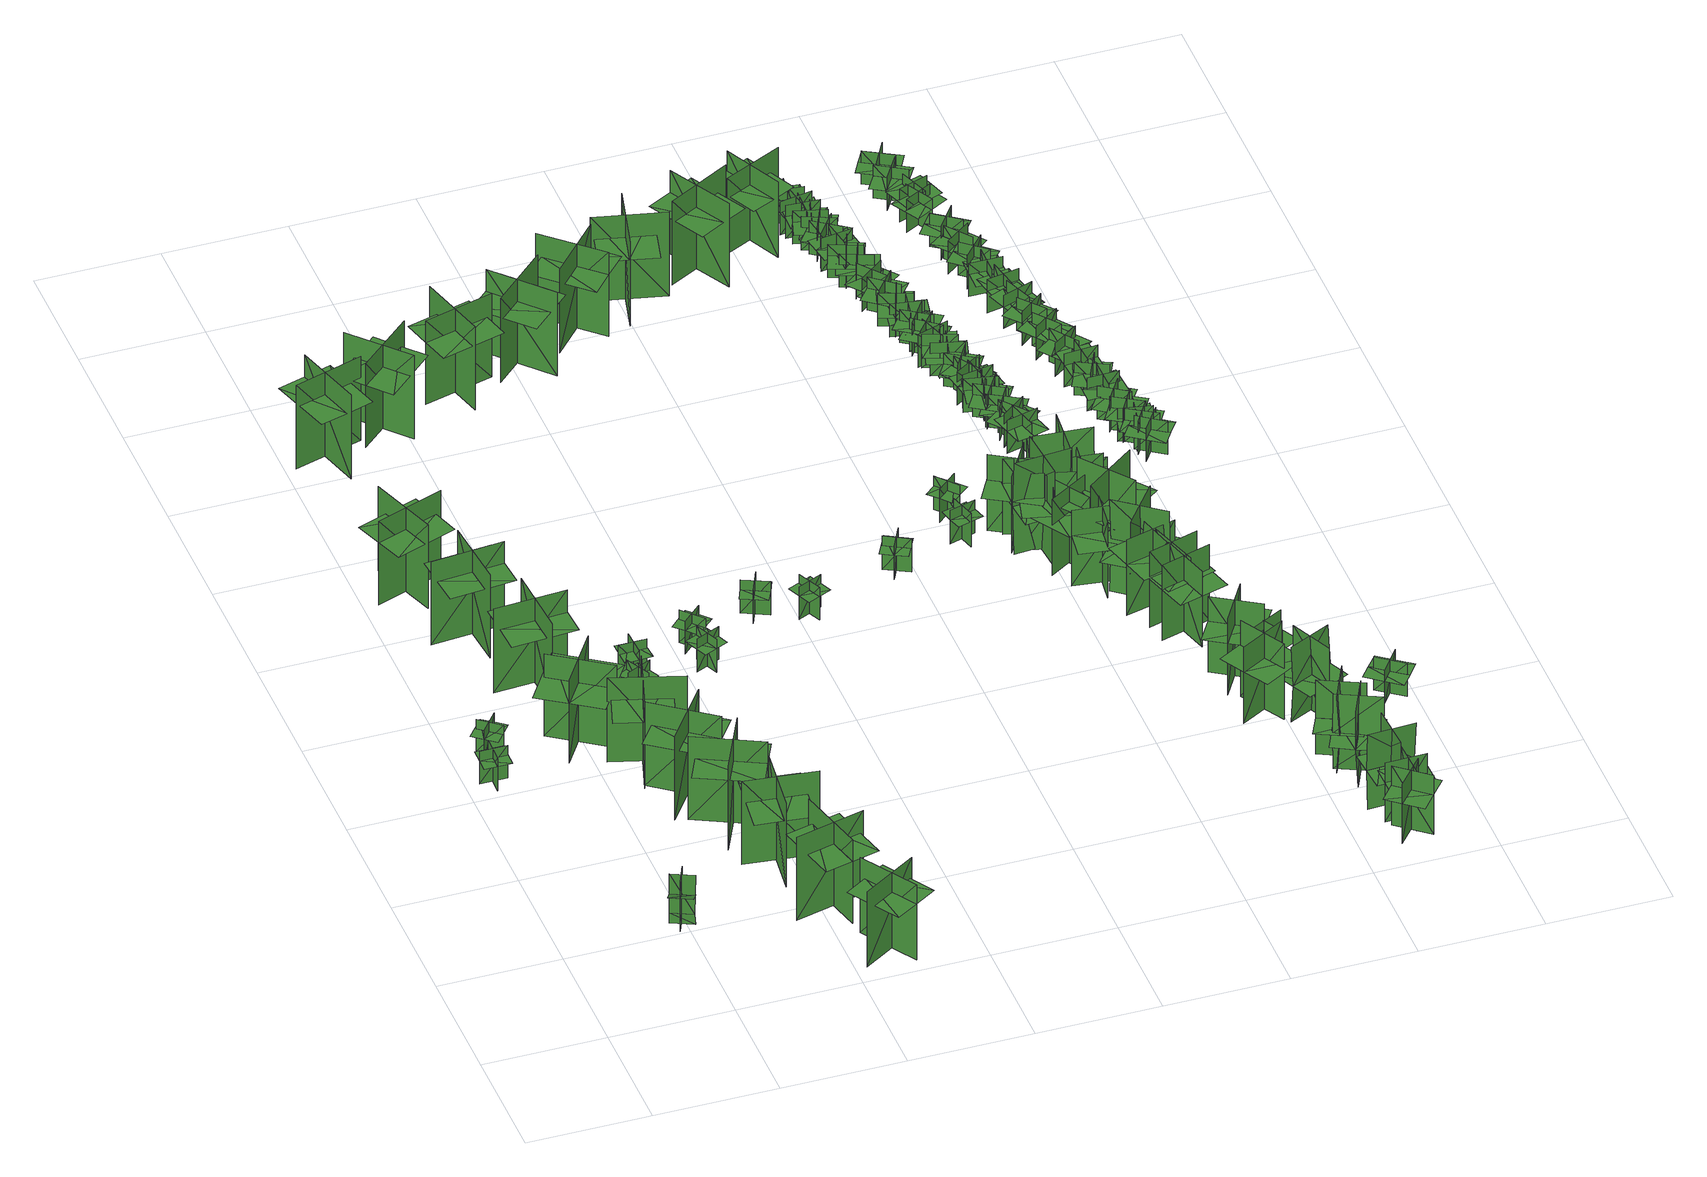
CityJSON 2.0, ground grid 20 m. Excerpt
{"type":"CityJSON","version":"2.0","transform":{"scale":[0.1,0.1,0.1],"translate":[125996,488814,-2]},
"CityObjects":{
"tree1":{"type":"SolitaryVegetationObject","geometry":[{"type":"MultiSurface","lod":"1","boundaries":[[[0,1,2]],[[0,2,3]],[[4,5,6]],[[4,6,7]],[[8,9,10]],[[8,10,11]],[[8,11,12]],[[8,12,13]]]}]},
"tree2":{"type":"SolitaryVegetationObject","geometry":[{"type":"MultiSurface","lod":"1","boundaries":[[[14,15,16]],[[14,16,17]],[[18,19,20]],[[18,20,21]],[[22,23,19]],[[22,19,18]],[[24,25,15]],[[24,15,14]],[[26,27,28]],[[26,28,29]],[[30,31,32]],[[30,32,33]]]}]},
"tree3":{"type":"SolitaryVegetationObject","geometry":[{"type":"MultiSurface","lod":"1","boundaries":[[[34,35,36]],[[34,36,37]],[[38,39,40]],[[38,40,41]],[[42,43,44]],[[42,44,45]],[[42,45,46]],[[42,46,47]]]}]},
"tree4":{"type":"SolitaryVegetationObject","geometry":[{"type":"MultiSurface","lod":"1","boundaries":[[[48,49,50]],[[48,50,51]],[[52,53,54]],[[52,54,55]],[[56,57,58]],[[56,58,59]],[[56,59,60]],[[56,60,61]]]}]},
"tree5":{"type":"SolitaryVegetationObject","geometry":[{"type":"MultiSurface","lod":"1","boundaries":[[[62,63,64]],[[62,64,65]],[[66,67,68]],[[66,68,69]],[[70,71,72]],[[70,72,73]],[[70,74,75]],[[70,75,71]]]}]},
"tree6":{"type":"SolitaryVegetationObject","geometry":[{"type":"MultiSurface","lod":"1","boundaries":[[[76,77,78]],[[76,78,79]],[[80,81,82]],[[80,82,83]],[[84,85,86]],[[84,86,87]],[[84,88,89]],[[84,89,85]]]}]},
"tree7":{"type":"SolitaryVegetationObject","geometry":[{"type":"MultiSurface","lod":"1","boundaries":[[[90,91,92]],[[90,92,93]],[[94,95,96]],[[94,96,97]],[[98,99,100]],[[98,100,101]],[[98,102,103]],[[98,103,99]]]}]},
"tree8":{"type":"SolitaryVegetationObject","geometry":[{"type":"MultiSurface","lod":"1","boundaries":[[[104,105,106]],[[104,106,107]],[[108,109,110]],[[108,110,111]],[[112,113,114]],[[112,114,115]],[[112,116,117]],[[112,117,113]]]}]},
"tree9":{"type":"SolitaryVegetationObject","geometry":[{"type":"MultiSurface","lod":"1","boundaries":[[[118,119,120]],[[118,120,121]],[[122,123,124]],[[122,124,125]],[[126,127,128]],[[126,128,129]],[[126,130,131]],[[126,131,127]]]}]},
"tree10":{"type":"SolitaryVegetationObject","geometry":[{"type":"MultiSurface","lod":"1","boundaries":[[[132,133,134]],[[132,134,135]],[[136,137,138]],[[136,138,139]],[[140,141,142]],[[140,142,143]],[[140,144,145]],[[140,145,141]]]}]},
"tree11":{"type":"SolitaryVegetationObject","geometry":[{"type":"MultiSurface","lod":"1","boundaries":[[[146,147,148]],[[146,148,149]],[[150,151,152]],[[150,152,153]],[[154,155,156]],[[154,156,157]],[[154,158,159]],[[154,159,155]]]}]},
"tree12":{"type":"SolitaryVegetationObject","geometry":[{"type":"MultiSurface","lod":"1","boundaries":[[[160,161,162]],[[160,162,163]],[[164,165,166]],[[164,166,167]],[[168,169,170]],[[168,170,171]],[[168,172,173]],[[168,173,169]]]}]},
"tree13":{"type":"SolitaryVegetationObject","geometry":[{"type":"MultiSurface","lod":"1","boundaries":[[[174,175,176]],[[174,176,177]],[[178,179,180]],[[178,180,181]],[[182,183,184]],[[182,184,185]],[[182,186,187]],[[182,187,183]]]}]},
"tree14":{"type":"SolitaryVegetationObject","geometry":[{"type":"MultiSurface","lod":"1","boundaries":[[[188,189,190]],[[188,190,191]],[[192,193,194]],[[192,194,195]],[[196,197,198]],[[196,198,199]],[[196,200,201]],[[196,201,197]]]}]},
"tree15":{"type":"SolitaryVegetationObject","geometry":[{"type":"MultiSurface","lod":"1","boundaries":[[[202,203,204]],[[202,204,205]],[[206,207,208]],[[206,208,209]],[[210,211,212]],[[210,212,213]],[[210,213,214]],[[210,214,215]]]}]},
"tree16":{"type":"SolitaryVegetationObject","geometry":[{"type":"MultiSurface","lod":"1","boundaries":[[[216,217,218]],[[216,218,219]],[[220,221,222]],[[220,222,223]],[[224,225,226]],[[224,226,227]],[[224,227,228]],[[224,228,229]]]}]},
"tree17":{"type":"SolitaryVegetationObject","geometry":[{"type":"MultiSurface","lod":"1","boundaries":[[[230,231,232]],[[230,232,233]],[[234,235,236]],[[234,236,237]],[[238,239,240]],[[238,240,241]],[[238,242,243]],[[238,243,239]]]}]},
"tree18":{"type":"SolitaryVegetationObject","geometry":[{"type":"MultiSurface","lod":"1","boundaries":[[[244,245,246]],[[244,246,247]],[[248,249,250]],[[248,250,251]],[[252,253,254]],[[252,254,255]],[[252,255,256]],[[252,256,257]]]}]},
"tree19":{"type":"SolitaryVegetationObject","geometry":[{"type":"MultiSurface","lod":"1","boundaries":[[[258,259,260]],[[258,260,261]],[[262,263,264]],[[262,264,265]],[[266,267,268]],[[266,268,269]],[[266,269,270]],[[266,270,271]]]}]},
"tree20":{"type":"SolitaryVegetationObject","geometry":[{"type":"MultiSurface","lod":"1","boundaries":[[[272,273,274]],[[272,274,275]],[[276,277,278]],[[276,278,279]],[[280,281,282]],[[280,282,283]],[[280,284,285]],[[280,285,281]]]}]},
"tree21":{"type":"SolitaryVegetationObject","geometry":[{"type":"MultiSurface","lod":"1","boundaries":[[[286,287,288]],[[286,288,289]],[[290,291,292]],[[290,292,293]],[[294,295,296]],[[294,296,297]],[[294,297,298]],[[294,298,299]]]}]},
"tree22":{"type":"SolitaryVegetationObject","geometry":[{"type":"MultiSurface","lod":"1","boundaries":[[[300,301,302]],[[300,302,303]],[[304,305,306]],[[304,306,307]],[[308,309,310]],[[308,310,311]],[[308,311,312]],[[308,312,313]]]}]},
"tree23":{"type":"SolitaryVegetationObject","geometry":[{"type":"MultiSurface","lod":"1","boundaries":[[[314,315,316]],[[314,316,317]],[[318,319,320]],[[318,320,321]],[[322,323,324]],[[322,324,325]],[[322,326,327]],[[322,327,323]]]}]},
"tree24":{"type":"SolitaryVegetationObject","geometry":[{"type":"MultiSurface","lod":"1","boundaries":[[[328,329,330]],[[328,330,331]],[[332,333,334]],[[332,334,335]],[[336,337,338]],[[336,338,339]],[[336,340,341]],[[336,341,337]]]}]},
"tree25":{"type":"SolitaryVegetationObject","geometry":[{"type":"MultiSurface","lod":"1","boundaries":[[[342,343,344]],[[342,344,345]],[[346,347,348]],[[346,348,349]],[[350,351,352]],[[350,352,353]],[[350,353,354]],[[350,354,355]]]}]},
"tree26":{"type":"SolitaryVegetationObject","geometry":[{"type":"MultiSurface","lod":"1","boundaries":[[[356,357,358]],[[356,358,359]],[[360,361,362]],[[360,362,363]],[[364,365,366]],[[364,366,367]],[[364,368,369]],[[364,369,365]]]}]},
"tree27":{"type":"SolitaryVegetationObject","geometry":[{"type":"MultiSurface","lod":"1","boundaries":[[[370,371,372]],[[370,372,373]],[[374,375,376]],[[374,376,377]],[[378,379,380]],[[378,380,381]],[[378,381,382]],[[378,382,383]]]}]},
"tree28":{"type":"SolitaryVegetationObject","geometry":[{"type":"MultiSurface","lod":"1","boundaries":[[[384,385,386]],[[384,386,387]],[[388,389,390]],[[388,390,391]],[[392,393,394]],[[392,394,395]],[[392,395,396]],[[392,396,397]]]}]},
"tree29":{"type":"SolitaryVegetationObject","geometry":[{"type":"MultiSurface","lod":"1","boundaries":[[[398,399,400]],[[398,400,401]],[[402,403,404]],[[402,404,405]],[[406,407,408]],[[406,408,409]],[[406,410,411]],[[406,411,407]]]}]},
"tree30":{"type":"SolitaryVegetationObject","geometry":[{"type":"MultiSurface","lod":"1","boundaries":[[[412,413,414]],[[412,414,415]],[[416,417,418]],[[416,418,419]],[[420,421,422]],[[420,422,423]],[[420,424,425]],[[420,425,421]]]}]},
"tree31":{"type":"SolitaryVegetationObject","geometry":[{"type":"MultiSurface","lod":"1","boundaries":[[[426,427,428]],[[426,428,429]],[[430,431,432]],[[430,432,433]],[[434,435,431]],[[434,431,430]],[[436,437,427]],[[436,427,426]],[[426,427,438]],[[426,438,439]],[[426,440,441]],[[426,441,427]]]}]},
"tree32":{"type":"SolitaryVegetationObject","geometry":[{"type":"MultiSurface","lod":"1","boundaries":[[[442,443,444]],[[442,444,445]],[[446,447,448]],[[446,448,449]],[[450,451,452]],[[450,452,453]],[[450,454,455]],[[450,455,451]]]}]},
"tree33":{"type":"SolitaryVegetationObject","geometry":[{"type":"MultiSurface","lod":"1","boundaries":[[[456,457,458]],[[456,458,459]],[[460,461,462]],[[460,462,463]],[[464,465,466]],[[464,466,467]],[[464,468,469]],[[464,469,465]]]}]},
"tree34":{"type":"SolitaryVegetationObject","geometry":[{"type":"MultiSurface","lod":"1","boundaries":[[[470,471,472]],[[470,472,473]],[[474,475,476]],[[474,476,477]],[[478,479,480]],[[478,480,481]],[[478,482,483]],[[478,483,479]]]}]},
"tree35":{"type":"SolitaryVegetationObject","geometry":[{"type":"MultiSurface","lod":"1","boundaries":[[[484,485,486]],[[484,486,487]],[[488,489,490]],[[488,490,491]],[[492,493,494]],[[492,494,495]],[[492,496,497]],[[492,497,493]]]}]},
"tree36":{"type":"SolitaryVegetationObject","geometry":[{"type":"MultiSurface","lod":"1","boundaries":[[[498,499,500]],[[498,500,501]],[[502,503,504]],[[502,504,505]],[[506,507,508]],[[506,508,509]],[[506,510,511]],[[506,511,507]]]}]},
"tree37":{"type":"SolitaryVegetationObject","geometry":[{"type":"MultiSurface","lod":"1","boundaries":[[[512,513,514]],[[512,514,515]],[[516,517,518]],[[516,518,519]],[[520,521,522]],[[520,522,523]],[[520,524,525]],[[520,525,521]]]}]},
"tree38":{"type":"SolitaryVegetationObject","geometry":[{"type":"MultiSurface","lod":"1","boundaries":[[[526,527,528]],[[526,528,529]],[[530,531,532]],[[530,532,533]],[[534,535,536]],[[534,536,537]],[[534,538,539]],[[534,539,535]]]}]},
"tree39":{"type":"SolitaryVegetationObject","geometry":[{"type":"MultiSurface","lod":"1","boundaries":[[[540,541,542]],[[540,542,543]],[[544,545,546]],[[544,546,547]],[[548,549,545]],[[548,545,544]],[[550,551,541]],[[550,541,540]],[[540,541,552]],[[540,552,553]],[[540,554,555]],[[540,555,541]]]}]},
"tree40":{"type":"SolitaryVegetationObject","geometry":[{"type":"MultiSurface","lod":"1","boundaries":[[[556,557,558]],[[556,558,559]],[[560,561,562]],[[560,562,563]],[[564,565,566]],[[564,566,567]],[[564,568,569]],[[564,569,565]]]}]},
"tree41":{"type":"SolitaryVegetationObject","geometry":[{"type":"MultiSurface","lod":"1","boundaries":[[[570,571,572]],[[570,572,573]],[[574,575,576]],[[574,576,577]],[[578,579,580]],[[578,580,581]],[[578,582,583]],[[578,583,579]]]}]},
"tree42":{"type":"SolitaryVegetationObject","geometry":[{"type":"MultiSurface","lod":"1","boundaries":[[[584,585,586]],[[584,586,587]],[[588,589,590]],[[588,590,591]],[[592,593,594]],[[592,594,595]],[[592,596,597]],[[592,597,593]]]}]},
"tree43":{"type":"SolitaryVegetationObject","geometry":[{"type":"MultiSurface","lod":"1","boundaries":[[[598,599,600]],[[598,600,601]],[[602,603,604]],[[602,604,605]],[[606,607,603]],[[606,603,602]],[[608,609,599]],[[608,599,598]],[[598,599,610]],[[598,610,611]],[[598,612,613]],[[598,613,599]]]}]},
"tree44":{"type":"SolitaryVegetationObject","geometry":[{"type":"MultiSurface","lod":"1","boundaries":[[[614,615,616]],[[614,616,617]],[[618,619,620]],[[618,620,621]],[[622,623,624]],[[622,624,625]],[[622,626,627]],[[622,627,623]]]}]},
"tree45":{"type":"SolitaryVegetationObject","geometry":[{"type":"MultiSurface","lod":"1","boundaries":[[[628,629,630]],[[628,630,631]],[[632,633,634]],[[632,634,635]],[[636,637,638]],[[636,638,639]],[[636,640,641]],[[636,641,637]]]}]},
"tree46":{"type":"SolitaryVegetationObject","geometry":[{"type":"MultiSurface","lod":"1","boundaries":[[[642,643,644]],[[642,644,645]],[[646,647,648]],[[646,648,649]],[[650,651,647]],[[650,647,646]],[[652,653,643]],[[652,643,642]],[[642,643,654]],[[642,654,655]],[[642,656,657]],[[642,657,643]]]}]},
"tree47":{"type":"SolitaryVegetationObject","geometry":[{"type":"MultiSurface","lod":"1","boundaries":[[[658,659,660]],[[658,660,661]],[[662,663,664]],[[662,664,665]],[[666,667,663]],[[666,663,662]],[[668,669,659]],[[668,659,658]],[[658,659,670]],[[658,670,671]],[[658,672,673]],[[658,673,659]]]}]},
"tree48":{"type":"SolitaryVegetationObject","geometry":[{"type":"MultiSurface","lod":"1","boundaries":[[[674,675,676]],[[674,676,677]],[[678,679,680]],[[678,680,681]],[[682,683,679]],[[682,679,678]],[[684,685,675]],[[684,675,674]],[[674,675,686]],[[674,686,687]],[[674,688,689]],[[674,689,675]]]}]},
"tree49":{"type":"SolitaryVegetationObject","geometry":[{"type":"MultiSurface","lod":"1","boundaries":[[[690,691,692]],[[690,692,693]],[[694,695,696]],[[694,696,697]],[[698,699,695]],[[698,695,694]],[[700,701,691]],[[700,691,690]],[[690,691,702]],[[690,702,703]],[[690,704,705]],[[690,705,691]]]}]},
"tree50":{"type":"SolitaryVegetationObject","geometry":[{"type":"MultiSurface","lod":"1","boundaries":[[[706,707,708]],[[706,708,709]],[[710,711,712]],[[710,712,713]],[[714,715,716]],[[714,716,717]],[[714,718,719]],[[714,719,715]]]}]},
"tree51":{"type":"SolitaryVegetationObject","geometry":[{"type":"MultiSurface","lod":"1","boundaries":[[[720,721,722]],[[720,722,723]],[[724,725,726]],[[724,726,727]],[[728,729,725]],[[728,725,724]],[[730,731,721]],[[730,721,720]],[[720,721,732]],[[720,732,733]],[[720,734,735]],[[720,735,721]]]}]},
"tree52":{"type":"SolitaryVegetationObject","geometry":[{"type":"MultiSurface","lod":"1","boundaries":[[[736,737,738]],[[736,738,739]],[[740,741,742]],[[740,742,743]],[[744,745,746]],[[744,746,747]],[[744,748,749]],[[744,749,745]]]}]},
"tree53":{"type":"SolitaryVegetationObject","geometry":[{"type":"MultiSurface","lod":"1","boundaries":[[[750,751,752]],[[750,752,753]],[[754,755,756]],[[754,756,757]],[[758,759,760]],[[758,760,761]],[[758,761,762]],[[758,762,763]]]}]},
"tree54":{"type":"SolitaryVegetationObject","geometry":[{"type":"MultiSurface","lod":"1","boundaries":[[[764,765,766]],[[764,766,767]],[[768,769,770]],[[768,770,771]],[[772,773,774]],[[772,774,775]],[[772,775,776]],[[772,776,777]]]}]},
"tree55":{"type":"SolitaryVegetationObject","geometry":[{"type":"MultiSurface","lod":"1","boundaries":[[[778,779,780]],[[778,780,781]],[[782,783,784]],[[782,784,785]],[[786,787,788]],[[786,788,789]],[[786,789,790]],[[786,790,791]]]}]},
"tree56":{"type":"SolitaryVegetationObject","geometry":[{"type":"MultiSurface","lod":"1","boundaries":[[[792,793,794]],[[792,794,795]],[[796,797,798]],[[796,798,799]],[[800,801,802]],[[800,802,803]],[[800,803,804]],[[800,804,805]]]}]},
"tree57":{"type":"SolitaryVegetationObject","geometry":[{"type":"MultiSurface","lod":"1","boundaries":[[[806,807,808]],[[806,808,809]],[[810,811,812]],[[810,812,813]],[[814,815,816]],[[814,816,817]],[[814,817,818]],[[814,818,819]]]}]},
"tree58":{"type":"SolitaryVegetationObject","geometry":[{"type":"MultiSurface","lod":"1","boundaries":[[[820,821,822]],[[820,822,823]],[[824,825,826]],[[824,826,827]],[[828,829,830]],[[828,830,831]],[[828,831,832]],[[828,832,833]]]}]},
"tree59":{"type":"SolitaryVegetationObject","geometry":[{"type":"MultiSurface","lod":"1","boundaries":[[[834,835,836]],[[834,836,837]],[[838,839,840]],[[838,840,841]],[[842,843,844]],[[842,844,845]],[[842,845,846]],[[842,846,847]]]}]},
"tree60":{"type":"SolitaryVegetationObject","geometry":[{"type":"MultiSurface","lod":"1","boundaries":[[[848,849,850]],[[848,850,851]],[[852,853,854]],[[852,854,855]],[[856,857,858]],[[856,858,859]],[[856,859,860]],[[856,860,861]]]}]},
"tree61":{"type":"SolitaryVegetationObject","geometry":[{"type":"MultiSurface","lod":"1","boundaries":[[[862,863,864]],[[862,864,865]],[[866,867,868]],[[866,868,869]],[[870,871,872]],[[870,872,873]],[[870,873,874]],[[870,874,875]]]}]},
"tree62":{"type":"SolitaryVegetationObject","geometry":[{"type":"MultiSurface","lod":"1","boundaries":[[[876,877,878]],[[876,878,879]],[[880,881,882]],[[880,882,883]],[[884,885,886]],[[884,886,887]],[[884,887,888]],[[884,888,889]]]}]},
"tree63":{"type":"SolitaryVegetationObject","geometry":[{"type":"MultiSurface","lod":"1","boundaries":[[[890,891,892]],[[890,892,893]],[[894,895,896]],[[894,896,897]],[[898,899,900]],[[898,900,901]],[[898,901,902]],[[898,902,903]]]}]},
"tree64":{"type":"SolitaryVegetationObject","geometry":[{"type":"MultiSurface","lod":"1","boundaries":[[[904,905,906]],[[904,906,907]],[[908,909,910]],[[908,910,911]],[[912,913,914]],[[912,914,915]],[[912,915,916]],[[912,916,917]]]}]},
"tree65":{"type":"SolitaryVegetationObject","geometry":[{"type":"MultiSurface","lod":"1","boundaries":[[[918,919,920]],[[918,920,921]],[[922,923,924]],[[922,924,925]],[[926,927,928]],[[926,928,929]],[[926,929,930]],[[926,930,931]]]}]},
"tree66":{"type":"SolitaryVegetationObject","geometry":[{"type":"MultiSurface","lod":"1","boundaries":[[[932,933,934]],[[932,934,935]],[[936,937,938]],[[936,938,939]],[[940,941,942]],[[940,942,943]],[[940,943,944]],[[940,944,945]]]}]},
"tree67":{"type":"SolitaryVegetationObject","geometry":[{"type":"MultiSurface","lod":"1","boundaries":[[[946,947,948]],[[946,948,949]],[[950,951,952]],[[950,952,953]],[[954,955,956]],[[954,956,957]],[[954,957,958]],[[954,958,959]]]}]},
"tree68":{"type":"SolitaryVegetationObject","geometry":[{"type":"MultiSurface","lod":"1","boundaries":[[[960,961,962]],[[960,962,963]],[[964,965,966]],[[964,966,967]],[[968,969,970]],[[968,970,971]],[[968,971,972]],[[968,972,973]]]}]},
"tree69":{"type":"SolitaryVegetationObject","geometry":[{"type":"MultiSurface","lod":"1","boundaries":[[[974,975,976]],[[974,976,977]],[[978,979,980]],[[978,980,981]],[[982,983,984]],[[982,984,985]],[[982,985,986]],[[982,986,987]]]}]},
"tree70":{"type":"SolitaryVegetationObject","geometry":[{"type":"MultiSurface","lod":"1","boundaries":[[[988,989,990]],[[988,990,991]],[[992,993,994]],[[992,994,995]],[[996,997,998]],[[996,998,999]],[[996,999,1000]],[[996,1000,1001]]]}]},
"tree71":{"type":"SolitaryVegetationObject","geometry":[{"type":"MultiSurface","lod":"1","boundaries":[[[1002,1003,1004]],[[1002,1004,1005]],[[1006,1007,1008]],[[1006,1008,1009]],[[1010,1011,1012]],[[1010,1012,1013]],[[1010,1013,1014]],[[1010,1014,1015]]]}]},
"tree72":{"type":"SolitaryVegetationObject","geometry":[{"type":"MultiSurface","lod":"1","boundaries":[[[1016,1017,1018]],[[1016,1018,1019]],[[1020,1021,1022]],[[1020,1022,1023]],[[1024,1025,1026]],[[1024,1026,1027]],[[1024,1027,1028]],[[1024,1028,1029]]]}]},
"tree73":{"type":"SolitaryVegetationObject","geometry":[{"type":"MultiSurface","lod":"1","boundaries":[[[1030,1031,1032]],[[1030,1032,1033]],[[1034,1035,1036]],[[1034,1036,1037]],[[1038,1039,1040]],[[1038,1040,1041]],[[1038,1041,1042]],[[1038,1042,1043]]]}]},
"tree74":{"type":"SolitaryVegetationObject","geometry":[{"type":"MultiSurface","lod":"1","boundaries":[[[1044,1045,1046]],[[1044,1046,1047]],[[1048,1049,1050]],[[1048,1050,1051]],[[1052,1053,1054]],[[1052,1054,1055]],[[1052,1055,1056]],[[1052,1056,1057]]]}]},
"tree75":{"type":"SolitaryVegetationObject","geometry":[{"type":"MultiSurface","lod":"1","boundaries":[[[1058,1059,1060]],[[1058,1060,1061]],[[1062,1063,1064]],[[1062,1064,1065]],[[1066,1067,1068]],[[1066,1068,1069]],[[1066,1069,1070]],[[1066,1070,1071]]]}]},
"tree76":{"type":"SolitaryVegetationObject","geometry":[{"type":"MultiSurface","lod":"1","boundaries":[[[1072,1073,1074]],[[1072,1074,1075]],[[1076,1077,1078]],[[1076,1078,1079]],[[1080,1081,1082]],[[1080,1082,1083]],[[1080,1083,1084]],[[1080,1084,1085]]]}]},
"tree77":{"type":"SolitaryVegetationObject","geometry":[{"type":"MultiSurface","lod":"1","boundaries":[[[1086,1087,1088]],[[1086,1088,1089]],[[1090,1091,1092]],[[1090,1092,1093]],[[1094,1095,1096]],[[1094,1096,1097]],[[1094,1097,1098]],[[1094,1098,1099]]]}]},
"tree78":{"type":"SolitaryVegetationObject","geometry":[{"type":"MultiSurface","lod":"1","boundaries":[[[1100,1101,1102]],[[1100,1102,1103]],[[1104,1105,1106]],[[1104,1106,1107]],[[1108,1109,1110]],[[1108,1110,1111]],[[1108,1111,1112]],[[1108,1112,1113]]]}]},
"tree79":{"type":"SolitaryVegetationObject","geometry":[{"type":"MultiSurface","lod":"1","boundaries":[[[1114,1115,1116]],[[1114,1116,1117]],[[1118,1119,1120]],[[1118,1120,1121]],[[1122,1123,1124]],[[1122,1124,1125]],[[1122,1125,1126]],[[1122,1126,1127]]]}]},
"tree80":{"type":"SolitaryVegetationObject","geometry":[{"type":"MultiSurface","lod":"1","boundaries":[[[1128,1129,1130]],[[1128,1130,1131]],[[1132,1133,1134]],[[1132,1134,1135]],[[1136,1137,1138]],[[1136,1138,1139]],[[1136,1139,1140]],[[1136,1140,1141]]]}]},
"tree81":{"type":"SolitaryVegetationObject","geometry":[{"type":"MultiSurface","lod":"1","boundaries":[[[1142,1143,1144]],[[1142,1144,1145]],[[1146,1147,1148]],[[1146,1148,1149]],[[1150,1151,1152]],[[1150,1152,1153]],[[1150,1153,1154]],[[1150,1154,1155]]]}]},
"tree82":{"type":"SolitaryVegetationObject","geometry":[{"type":"MultiSurface","lod":"1","boundaries":[[[1156,1157,1158]],[[1156,1158,1159]],[[1160,1161,1162]],[[1160,1162,1163]],[[1164,1165,1166]],[[1164,1166,1167]],[[1164,1167,1168]],[[1164,1168,1169]]]}]},
"tree83":{"type":"SolitaryVegetationObject","geometry":[{"type":"MultiSurface","lod":"1","boundaries":[[[1170,1171,1172]],[[1170,1172,1173]],[[1174,1175,1176]],[[1174,1176,1177]],[[1178,1179,1180]],[[1178,1180,1181]],[[1178,1181,1182]],[[1178,1182,1183]]]}]},
"tree84":{"type":"SolitaryVegetationObject","geometry":[{"type":"MultiSurface","lod":"1","boundaries":[[[1184,1185,1186]],[[1184,1186,1187]],[[1188,1189,1190]],[[1188,1190,1191]],[[1192,1193,1194]],[[1192,1194,1195]],[[1192,1195,1196]],[[1192,1196,1197]]]}]},
"tree85":{"type":"SolitaryVegetationObject","geometry":[{"type":"MultiSurface","lod":"1","boundaries":[[[1198,1199,1200]],[[1198,1200,1201]],[[1202,1203,1204]],[[1202,1204,1205]],[[1206,1207,1208]],[[1206,1208,1209]],[[1206,1209,1210]],[[1206,1210,1211]]]}]},
"tree86":{"type":"SolitaryVegetationObject","geometry":[{"type":"MultiSurface","lod":"1","boundaries":[[[1212,1213,1214]],[[1212,1214,1215]],[[1216,1217,1218]],[[1216,1218,1219]],[[1220,1221,1222]],[[1220,1222,1223]],[[1220,1223,1224]],[[1220,1224,1225]]]}]},
"tree87":{"type":"SolitaryVegetationObject","geometry":[{"type":"MultiSurface","lod":"1","boundaries":[[[1226,1227,1228]],[[1226,1228,1229]],[[1230,1231,1232]],[[1230,1232,1233]],[[1234,1235,1236]],[[1234,1236,1237]],[[1234,1237,1238]],[[1234,1238,1239]]]}]},
"tree88":{"type":"SolitaryVegetationObject","geometry":[{"type":"MultiSurface","lod":"1","boundaries":[[[1240,1241,1242]],[[1240,1242,1243]],[[1244,1245,1246]],[[1244,1246,1247]],[[1248,1249,1250]],[[1248,1250,1251]],[[1248,1251,1252]],[[1248,1252,1253]]]}]},
"tree89":{"type":"SolitaryVegetationObject","geometry":[{"type":"MultiSurface","lod":"1","boundaries":[[[1254,1255,1256]],[[1254,1256,1257]],[[1258,1259,1260]],[[1258,1260,1261]],[[1262,1263,1264]],[[1262,1264,1265]],[[1262,1265,1266]],[[1262,1266,1267]]]}]},
"tree90":{"type":"SolitaryVegetationObject","geometry":[{"type":"MultiSurface","lod":"1","boundaries":[[[1268,1269,1270]],[[1268,1270,1271]],[[1272,1273,1274]],[[1272,1274,1275]],[[1276,1277,1278]],[[1276,1278,1279]],[[1276,1279,1280]],[[1276,1280,1281]]]}]},
"tree91":{"type":"SolitaryVegetationObject","geometry":[{"type":"MultiSurface","lod":"1","boundaries":[[[1282,1283,1284]],[[1282,1284,1285]],[[1286,1287,1288]],[[1286,1288,1289]],[[1290,1291,1292]],[[1290,1292,1293]],[[1290,1293,1294]],[[1290,1294,1295]]]}]},
"tree92":{"type":"SolitaryVegetationObject","geometry":[{"type":"MultiSurface","lod":"1","boundaries":[[[1296,1297,1298]],[[1296,1298,1299]],[[1300,1301,1302]],[[1300,1302,1303]],[[1304,1305,1306]],[[1304,1306,1307]],[[1304,1307,1308]],[[1304,1308,1309]]]}]},
"tree93":{"type":"SolitaryVegetationObject","geometry":[{"type":"MultiSurface","lod":"1","boundaries":[[[1310,1311,1312]],[[1310,1312,1313]],[[1314,1315,1316]],[[1314,1316,1317]],[[1318,1319,1320]],[[1318,1320,1321]],[[1318,1321,1322]],[[1318,1322,1323]]]}]},
"tree94":{"type":"SolitaryVegetationObject","geometry":[{"type":"MultiSurface","lod":"1","boundaries":[[[1324,1325,1326]],[[1324,1326,1327]],[[1328,1329,1330]],[[1328,1330,1331]],[[1332,1333,1334]],[[1332,1334,1335]],[[1332,1335,1336]],[[1332,1336,1337]]]}]},
"tree95":{"type":"SolitaryVegetationObject","geometry":[{"type":"MultiSurface","lod":"1","boundaries":[[[1338,1339,1340]],[[1338,1340,1341]],[[1342,1343,1344]],[[1342,1344,1345]],[[1346,1347,1348]],[[1346,1348,1349]],[[1346,1349,1350]],[[1346,1350,1351]]]}]},
"tree96":{"type":"SolitaryVegetationObject","geometry":[{"type":"MultiSurface","lod":"1","boundaries":[[[1352,1353,1354]],[[1352,1354,1355]],[[1356,1357,1358]],[[1356,1358,1359]],[[1360,1361,1362]],[[1360,1362,1363]],[[1360,1363,1364]],[[1360,1364,1365]]]}]},
"tree97":{"type":"SolitaryVegetationObject","geometry":[{"type":"MultiSurface","lod":"1","boundaries":[[[1366,1367,1368]],[[1366,1368,1369]],[[1370,1371,1372]],[[1370,1372,1373]],[[1374,1375,1376]],[[1374,1376,1377]],[[1374,1377,1378]],[[1374,1378,1379]]]}]},
"tree98":{"type":"SolitaryVegetationObject","geometry":[{"type":"MultiSurface","lod":"1","boundaries":[[[1380,1381,1382]],[[1380,1382,1383]],[[1384,1385,1386]],[[1384,1386,1387]],[[1388,1389,1390]],[[1388,1390,1391]],[[1388,1391,1392]],[[1388,1392,1393]]]}]},
"tree99":{"type":"SolitaryVegetationObject","geometry":[{"type":"MultiSurface","lod":"1","boundaries":[[[1394,1395,1396]],[[1394,1396,1397]],[[1398,1399,1400]],[[1398,1400,1401]],[[1402,1403,1404]],[[1402,1404,1405]],[[1402,1405,1406]],[[1402,1406,1407]]]}]},
"tree100":{"type":"SolitaryVegetationObject","geometry":[{"type":"MultiSurface","lod":"1","boundaries":[[[1408,1409,1410]],[[1408,1410,1411]],[[1412,1413,1414]],[[1412,1414,1415]],[[1416,1417,1418]],[[1416,1418,1419]],[[1416,1419,1420]],[[1416,1420,1421]]]}]},
"tree101":{"type":"SolitaryVegetationObject","geometry":[{"type":"MultiSurface","lod":"1","boundaries":[[[1422,1423,1424]],[[1422,1424,1425]],[[1426,1427,1428]],[[1426,1428,1429]],[[1430,1431,1432]],[[1430,1432,1433]],[[1430,1433,1434]],[[1430,1434,1435]]]}]}
},
"vertices":[
[41,652,12],[40,607,12],[40,607,73],[41,652,73],[20,631,12],[64,631,12],[64,631,73],[20,631,73],[20,631,56],[19,609,56],[64,609,56],[64,631,56],[64,653,56],[20,653,56],
[207,202,35],[172,218,35],[172,218,108],[208,202,108],[197,229,35],[181,194,35],[181,194,108],[197,229,108],[197,229,16],[181,194,16],[208,202,16],[172,218,16],[208,202,71],[172,218,71],[164,200,78],[199,184,78],[177,216,82],[204,204,82],[210,217,86],[183,229,86],
[40,705,13],[74,678,13],[74,678,74],[40,705,74],[43,676,13],[71,711,13],[71,711,74],[43,676,74],[43,676,57],[60,662,57],[88,697,57],[71,711,57],[53,724,57],[26,690,57],
[148,709,12],[240,647,12],[240,647,166],[148,709,166],[162,636,12],[224,728,12],[224,728,166],[162,636,166],[162,636,123],[208,605,123],[270,697,123],[224,728,123],[178,759,123],[116,667,123],
[133,1129,11],[22,1089,11],[22,1089,168],[133,1129,168],[49,1168,11],[88,1057,11],[88,1057,168],[49,1168,168],[124,1126,128],[22,1089,128],[38,1045,128],[139,1082,128],[108,1170,128],[6,1133,128],
[62,969,14],[180,979,14],[180,979,170],[62,969,170],[134,910,14],[124,1027,14],[124,1027,170],[134,910,170],[72,970,130],[180,979,130],[176,1026,130],[68,1017,130],[76,924,130],[184,933,130],
[112,832,12],[230,839,12],[230,839,169],[112,832,169],[182,770,12],[175,888,12],[175,888,169],[182,770,169],[122,833,128],[230,839,128],[227,885,128],[119,879,128],[124,786,128],[232,792,128],
[248,543,10],[282,656,10],[282,656,167],[248,543,167],[330,588,10],[217,622,10],[217,622,167],[330,588,167],[250,553,126],[282,656,126],[237,670,126],[206,566,126],[295,539,126],[327,643,126],
[252,553,7],[347,482,7],[347,482,164],[252,553,164],[266,460,7],[337,555,7],[337,555,164],[266,460,164],[260,547,123],[347,482,123],[375,519,123],[288,584,123],[232,509,123],[319,445,123],
[282,446,14],[389,395,14],[389,395,170],[282,446,170],[314,358,14],[365,464,14],[365,464,170],[314,358,170],[291,441,130],[389,395,130],[409,437,130],[312,484,130],[271,399,130],[369,353,130],
[366,248,12],[380,365,12],[380,365,168],[366,248,168],[439,306,12],[322,320,12],[322,320,168],[439,306,168],[367,258,128],[380,365,128],[334,370,128],[321,263,128],[414,252,128],[427,359,128],
[403,252,8],[432,137,8],[432,137,164],[403,252,164],[356,171,8],[470,200,8],[470,200,164],[356,171,164],[406,242,124],[432,137,124],[477,148,124],[451,253,124],[360,231,124],[386,126,124],
[436,115,6],[493,25,6],[493,25,147],[436,115,147],[418,33,6],[508,90,6],[508,90,147],[418,33,147],[441,108,111],[493,25,111],[528,47,111],[476,130,111],[405,85,111],[457,3,111],
[85,1393,8],[52,1507,8],[52,1507,165],[85,1393,165],[129,1476,8],[16,1442,8],[16,1442,165],[129,1476,165],[83,1403,124],[52,1507,124],[7,1493,124],[38,1390,124],[127,1416,124],[97,1520,124],
[288,731,17],[328,750,17],[328,750,78],[288,731,78],[316,721,17],[296,761,17],[296,761,78],[316,721,78],[316,721,61],[335,730,61],[316,770,61],[296,761,61],[276,751,61],[296,711,61],
[341,801,16],[296,800,16],[296,800,77],[341,801,77],[319,821,16],[321,777,16],[321,777,77],[319,821,77],[319,821,60],[297,821,60],[299,776,60],[321,777,60],[343,778,60],[341,822,60],
[218,1534,10],[130,1455,10],[130,1455,166],[218,1534,166],[124,1538,10],[204,1451,10],[204,1451,166],[124,1538,166],[210,1527,126],[130,1455,126],[161,1420,126],[241,1493,126],[179,1562,126],[99,1490,126],
[411,775,16],[451,793,16],[451,793,78],[411,775,78],[438,764,16],[421,805,16],[421,805,78],[438,764,78],[438,764,61],[458,773,61],[441,814,61],[421,805,61],[400,796,61],[418,755,61],
[411,854,13],[441,822,13],[441,822,74],[411,854,74],[410,825,13],[442,855,13],[442,855,74],[410,825,74],[410,825,57],[425,809,57],[457,839,57],[442,855,57],[426,871,57],[395,840,57],
[363,1556,8],[249,1526,8],[249,1526,164],[363,1556,164],[282,1603,8],[313,1489,8],[313,1489,164],[282,1603,164],[354,1554,124],[249,1526,124],[261,1481,124],[366,1509,124],[342,1599,124],[237,1571,124],
[548,903,12],[530,863,12],[530,863,74],[548,903,74],[520,893,12],[561,874,12],[561,874,74],[520,893,74],[520,893,56],[511,872,56],[551,854,56],[561,874,56],[570,895,56],[529,913,56],
[604,868,20],[622,828,20],[622,828,81],[604,868,81],[594,840,20],[634,858,20],[634,858,81],[594,840,81],[594,840,64],[603,820,64],[643,838,64],[634,858,64],[625,879,64],[585,861,64],
[455,1526,8],[374,1613,8],[374,1613,165],[455,1526,165],[457,1620,8],[371,1539,8],[371,1539,165],[457,1620,165],[448,1534,124],[374,1613,124],[340,1581,124],[414,1502,124],[482,1566,124],[408,1645,124],
[471,1669,9],[558,1590,9],[558,1590,166],[471,1669,166],[476,1576,9],[555,1663,9],[555,1663,166],[476,1576,166],[478,1662,125],[558,1590,125],[590,1624,125],[510,1697,125],[447,1628,125],[527,1555,125],
[753,923,12],[792,902,12],[792,902,74],[753,923,74],[762,894,12],[782,934,12],[782,934,74],[762,894,74],[762,894,57],[781,884,57],[802,923,57],[782,934,57],[763,944,57],[742,905,57],
[597,1606,6],[624,1721,6],[624,1721,163],[597,1606,163],[676,1656,6],[561,1682,6],[561,1682,163],[676,1656,163],[600,1616,122],[624,1721,122],[578,1731,122],[554,1626,122],[645,1605,122],[669,1711,122],
[882,970,15],[894,927,15],[894,927,77],[882,970,77],[867,944,15],[910,956,15],[910,956,77],[867,944,77],[867,944,60],[873,923,60],[916,935,60],[910,956,60],[904,977,60],[862,966,60],
[901,999,13],[872,1033,13],[872,1033,75],[901,999,75],[903,1029,13],[870,1000,13],[870,1000,75],[903,1029,75],[903,1029,58],[888,1045,58],[855,1016,58],[870,1000,58],[884,983,58],[918,1012,58],
[766,1645,7],[710,1749,7],[710,1749,164],[766,1645,164],[792,1734,7],[688,1678,7],[688,1678,164],[792,1734,164],[761,1654,123],[710,1749,123],[669,1727,123],[720,1632,123],[802,1676,123],[751,1771,123],
[931,960,12],[1004,917,12],[1004,917,154],[931,960,154],[947,897,12],[991,970,12],[991,970,154],[947,897,154],[947,897,107],[991,970,107],[950,994,107],[907,920,107],[988,873,107],[1031,947,107],
[992,946,98],[999,853,98],[1047,856,98],[1040,949,98],[1042,905,98],[949,898,98],[949,892,183],[1042,899,183],[1042,899,12],[949,892,12],[988,946,12],[995,852,12],[999,853,183],[992,946,183],[945,942,98],[952,849,98],
[1032,921,11],[949,944,11],[949,944,153],[1032,921,153],[999,978,11],[977,896,11],[977,896,153],[999,978,153],[999,978,107],[977,896,107],[1022,883,107],[1044,966,107],[954,990,107],[932,908,107],
[960,900,11],[1043,879,11],[1043,879,153],[960,900,153],[994,844,11],[1015,927,11],[1015,927,153],[994,844,153],[994,844,107],[1015,927,107],[969,938,107],[949,855,107],[1040,833,107],[1060,916,107],
[1059,871,12],[986,826,12],[986,826,154],[1059,871,154],[995,885,12],[1040,813,12],[1040,813,154],[995,885,154],[995,885,107],[1040,813,107],[1079,838,107],[1034,910,107],[955,861,107],[1000,788,107],
[1056,832,12],[1045,747,12],[1045,747,154],[1056,832,154],[1004,792,12],[1089,781,12],[1089,781,154],[1004,792,154],[1004,792,107],[1089,781,107],[1095,827,107],[1010,838,107],[998,745,107],[1083,734,107],
[1153,460,11],[1195,386,11],[1195,386,153],[1153,460,153],[1136,397,11],[1210,439,11],[1210,439,153],[1136,397,153],[1136,397,107],[1210,439,107],[1187,480,107],[1113,438,107],[1159,357,107],[1233,399,107],
[1261,45,12],[1304,96,12],[1304,96,123],[1261,45,123],[1312,50,12],[1261,92,12],[1261,92,123],[1312,50,123],[1312,50,87],[1261,92,87],[1238,64,87],[1289,22,87],[1335,78,87],[1284,120,87],
[1090,754,13],[1112,671,13],[1112,671,155],[1090,754,155],[1057,697,13],[1140,718,13],[1140,718,155],[1057,697,155],[1057,697,109],[1140,718,109],[1128,764,109],[1045,742,109],[1069,652,109],[1151,673,109],
[1121,773,98],[1064,699,98],[1102,670,98],[1159,743,98],[1130,709,98],[1057,766,98],[1053,762,184],[1127,705,184],[1127,705,12],[1053,762,12],[1118,775,12],[1061,702,12],[1064,699,184],[1121,773,184],[1084,802,98],[1026,728,98],
[1136,470,11],[1181,543,11],[1181,543,153],[1136,470,153],[1199,486,11],[1127,531,11],[1127,531,153],[1199,486,153],[1199,486,107],[1127,531,107],[1102,491,107],[1175,446,107],[1224,525,107],[1152,570,107],
[1138,589,13],[1114,671,13],[1114,671,154],[1138,589,154],[1169,647,13],[1087,623,13],[1087,623,154],[1169,647,154],[1169,647,108],[1087,623,108],[1100,578,108],[1182,602,108],[1156,692,108],[1074,667,108],
[1254,102,12],[1320,103,12],[1320,103,123],[1254,102,123],[1291,67,12],[1289,133,12],[1289,133,123],[1291,67,123],[1291,67,87],[1289,133,87],[1253,132,87],[1254,66,87],[1327,68,87],[1326,134,87],
[1276,182,82],[1280,106,82],[1320,108,82],[1316,185,82],[1316,148,82],[1240,144,82],[1240,139,152],[1317,143,152],[1317,143,12],[1240,139,12],[1273,182,12],[1277,106,12],[1280,106,152],[1276,182,152],[1237,180,82],[1242,104,82],
[1132,625,13],[1106,707,13],[1106,707,155],[1132,625,155],[1162,683,13],[1080,658,13],[1080,658,155],[1162,683,155],[1162,683,109],[1080,658,109],[1094,613,109],[1176,639,109],[1148,728,109],[1066,702,109],
[1121,866,10],[1038,803,10],[1038,803,183],[1121,866,183],[1042,876,10],[1105,793,10],[1105,793,183],[1042,876,183],[1042,876,127],[1105,793,127],[1151,828,127],[1087,911,127],[997,842,127],[1060,759,127],
[1040,894,93],[1048,987,93],[1000,992,93],[992,899,93],[997,943,93],[1090,935,93],[1091,941,179],[998,949,179],[998,949,7],[1091,941,7],[1044,894,7],[1052,987,7],[1048,987,179],[1040,894,179],[1087,890,93],[1095,983,93],
[1279,256,82],[1210,288,82],[1193,252,83],[1262,220,83],[1230,237,82],[1262,306,82],[1258,308,153],[1226,238,153],[1226,238,12],[1258,308,12],[1280,258,12],[1211,291,12],[1210,288,153],[1279,256,153],[1296,291,83],[1226,323,83],
[1241,196,82],[1273,265,82],[1237,282,83],[1205,213,83],[1222,245,82],[1291,213,82],[1293,218,152],[1224,249,152],[1224,249,12],[1293,218,12],[1244,195,12],[1276,264,12],[1273,265,152],[1241,196,152],[1276,180,83],[1308,249,83],
[1020,922,79],[1096,913,79],[1100,953,79],[1024,962,79],[1061,956,79],[1052,880,79],[1056,880,149],[1065,955,149],[1065,955,9],[1056,880,9],[1019,919,9],[1095,910,9],[1096,913,149],[1020,922,149],[1015,884,79],[1091,875,79],
[1215,452,13],[1184,511,13],[1184,511,123],[1215,452,123],[1230,501,13],[1171,470,13],[1171,470,123],[1230,501,123],[1230,501,87],[1171,470,87],[1188,438,87],[1247,469,87],[1213,533,87],[1155,502,87],
[1255,356,81],[1223,426,81],[1187,409,81],[1220,340,81],[1205,373,81],[1274,406,81],[1272,410,151],[1203,377,151],[1203,377,11],[1272,410,11],[1258,358,11],[1226,427,11],[1223,426,151],[1255,356,151],[1290,373,81],[1258,442,81],
[859,1690,6],[812,1786,6],[812,1786,147],[859,1690,147],[886,1769,6],[790,1723,6],[790,1723,147],[886,1769,147],[855,1698,110],[812,1786,110],[775,1768,110],[817,1680,110],[892,1716,110],[850,1804,110],
[1019,1123,14],[1019,1123,76],[1071,1136,76],[1071,1136,14],[1038,1154,14],[1038,1154,76],[1051,1104,76],[1051,1104,14],[1036,1162,56],[1010,1155,56],[1026,1093,56],[1052,1099,56],[1078,1106,56],[1062,1168,56],
[1057,1137,11],[1057,1137,73],[1024,1178,73],[1024,1178,11],[1021,1141,11],[1021,1141,73],[1061,1173,73],[1061,1173,11],[1015,1136,53],[1032,1115,53],[1082,1156,53],[1065,1176,53],[1048,1197,53],[998,1157,53],
[1047,1198,12],[1047,1198,74],[1001,1226,74],[1001,1226,12],[1011,1190,12],[1011,1190,74],[1039,1234,74],[1039,1234,12],[1007,1183,54],[1030,1169,54],[1064,1224,54],[1041,1238,54],[1018,1252,54],[985,1198,54],
[1043,1229,13],[1043,1229,75],[991,1239,75],[991,1239,13],[1013,1209,13],[1013,1209,75],[1023,1260,75],[1023,1260,13],[1011,1202,54],[1038,1196,54],[1050,1259,54],[1024,1264,54],[998,1270,54],[985,1207,54],
[1047,1206,11],[1047,1206,73],[1020,1160,73],[1020,1160,11],[1056,1171,11],[1056,1171,73],[1011,1197,73],[1011,1197,11],[1063,1167,52],[1076,1190,52],[1021,1222,52],[1007,1199,52],[994,1176,52],[1049,1144,52],
[1023,1229,12],[1023,1229,74],[1013,1282,74],[1013,1282,12],[994,1250,12],[994,1250,74],[1044,1259,74],[1044,1259,12],[986,1249,54],[990,1223,54],[1054,1234,54],[1049,1260,54],[1044,1287,54],[981,1275,54],
[1034,1290,11],[1034,1290,73],[989,1261,73],[989,1261,11],[1025,1255,11],[1025,1255,73],[997,1299,73],[997,1299,11],[1030,1248,53],[1052,1263,53],[1017,1317,53],[995,1302,53],[972,1288,53],[1007,1234,53],
[1030,1282,11],[1030,1282,73],[985,1311,73],[985,1311,11],[995,1275,11],[995,1275,73],[1022,1319,73],[1022,1319,11],[990,1268,53],[1013,1254,53],[1047,1308,53],[1025,1322,53],[1002,1337,53],[968,1283,53],
[993,1310,10],[993,1310,72],[1006,1361,72],[1006,1361,10],[975,1341,10],[975,1341,72],[1025,1328,72],[1025,1328,10],[967,1343,52],[960,1317,52],[1023,1301,52],[1029,1327,52],[1036,1353,52],[973,1369,52],
[969,1363,11],[969,1363,73],[1020,1346,73],[1020,1346,11],[1001,1379,11],[1001,1379,73],[986,1330,73],[986,1330,11],[1004,1386,53],[978,1394,53],[959,1333,53],[984,1325,53],[1010,1317,53],[1029,1378,53],
[969,1369,12],[969,1369,74],[1002,1411,74],[1002,1411,12],[965,1405,12],[965,1405,74],[1006,1373,74],[1006,1373,12],[959,1410,53],[942,1388,53],[993,1349,53],[1009,1370,53],[1026,1391,53],[975,1431,53],
[1015,1380,12],[1015,1380,74],[964,1364,74],[964,1364,12],[997,1348,12],[997,1348,74],[982,1397,74],[982,1397,12],[1000,1341,53],[1025,1348,53],[1006,1410,53],[981,1402,53],[955,1394,53],[974,1333,53],
[990,1459,12],[990,1459,74],[940,1478,74],[940,1478,12],[957,1444,12],[957,1444,74],[975,1493,74],[975,1493,12],[954,1437,54],[979,1428,54],[1001,1488,54],[976,1497,54],[951,1506,54],[929,1446,54],
[995,1437,12],[995,1437,74],[965,1393,74],[965,1393,12],[1001,1401,12],[1001,1401,74],[958,1430,74],[958,1430,12],[1008,1397,54],[1023,1419,54],[970,1455,54],[955,1433,54],[940,1411,54],[993,1375,54],
[979,1468,12],[979,1468,74],[970,1415,74],[970,1415,12],[999,1438,12],[999,1438,74],[948,1447,74],[948,1447,12],[1007,1436,54],[1012,1463,54],[948,1474,54],[944,1447,54],[939,1421,54],[1002,1410,54],
[1112,1019,12],[1101,976,12],[1101,976,74],[1112,1019,74],[1087,1004,12],[1130,993,12],[1130,993,74],[1087,1004,74],[1087,1004,57],[1081,982,57],[1124,971,57],[1130,993,57],[1135,1014,57],[1092,1025,57],
[980,1485,13],[980,1485,75],[938,1518,75],[938,1518,13],[944,1482,13],[944,1482,75],[976,1522,75],[976,1522,13],[939,1476,55],[960,1459,55],[1000,1509,55],[979,1525,55],[958,1542,55],[918,1492,55],
[934,1554,13],[934,1554,75],[967,1512,75],[967,1512,13],[970,1549,13],[970,1549,75],[930,1517,75],[930,1517,13],[976,1553,55],[960,1575,55],[909,1535,55],[926,1514,55],[942,1493,55],[993,1532,55],
[959,1593,12],[959,1593,74],[909,1613,74],[909,1613,12],[926,1579,12],[926,1579,74],[944,1627,74],[944,1627,12],[923,1572,54],[948,1562,54],[971,1622,54],[946,1632,54],[921,1641,54],[898,1582,54],
[952,1600,12],[952,1600,74],[932,1550,74],[932,1550,12],[966,1566,12],[966,1566,74],[918,1586,74],[918,1586,12],[973,1563,54],[983,1588,54],[924,1612,54],[914,1588,54],[904,1563,54],[963,1539,54],
[934,1608,12],[934,1608,74],[926,1661,74],[926,1661,12],[905,1630,12],[905,1630,74],[956,1637,74],[956,1637,12],[897,1629,54],[901,1602,54],[965,1612,54],[961,1638,54],[957,1665,54],[893,1655,54],
[939,1682,12],[939,1682,74],[907,1638,74],[907,1638,12],[944,1646,12],[944,1646,74],[902,1676,74],[902,1676,12],[950,1641,53],[966,1663,53],[914,1701,53],[898,1679,53],[882,1657,53],[934,1620,53],
[938,1693,11],[938,1693,73],[887,1707,73],[887,1707,11],[906,1676,11],[906,1676,73],[920,1725,73],[920,1725,11],[904,1668,53],[930,1661,53],[947,1722,53],[922,1730,53],[896,1737,53],[878,1675,53],
[895,1690,11],[895,1690,73],[944,1669,73],[944,1669,11],[929,1703,11],[929,1703,73],[908,1656,73],[908,1656,11],[932,1710,53],[907,1721,53],[882,1662,53],[906,1651,53],[931,1641,53],[956,1700,53],
[882,1723,11],[882,1723,73],[935,1720,73],[935,1720,11],[909,1746,11],[909,1746,73],[906,1695,73],[906,1695,11],[909,1754,53],[882,1756,53],[879,1691,53],[906,1690,53],[933,1689,53],[936,1753,53],
[877,1734,11],[877,1734,73],[930,1743,73],[930,1743,11],[899,1763,11],[899,1763,73],[907,1712,73],[907,1712,11],[897,1770,53],[871,1766,53],[882,1703,53],[908,1707,53],[935,1712,53],[924,1775,53],
[923,1757,11],[923,1757,73],[870,1763,73],[870,1763,11],[894,1735,11],[894,1735,73],[900,1786,73],[900,1786,11],[893,1727,53],[920,1724,53],[927,1788,53],[901,1791,53],[874,1794,53],[867,1730,53],
[1350,379,6],[1350,379,68],[1382,422,68],[1382,422,6],[1346,415,6],[1346,415,68],[1387,384,68],[1387,384,6],[1339,420,48],[1323,399,48],[1374,360,48],[1391,381,48],[1407,403,48],[1356,441,48],
[1185,1103,8],[1185,1103,70],[1237,1092,70],[1237,1092,8],[1215,1122,8],[1215,1122,70],[1205,1072,70],[1205,1072,8],[1217,1130,50],[1191,1135,50],[1177,1073,50],[1204,1067,50],[1230,1061,50],[1243,1124,50],
[1208,1041,10],[1208,1041,72],[1238,1084,72],[1238,1084,10],[1202,1076,10],[1202,1076,72],[1244,1047,72],[1244,1047,10],[1195,1081,52],[1180,1059,52],[1233,1022,52],[1248,1044,52],[1263,1066,52],[1211,1103,52],
[1174,1163,9],[1174,1163,71],[1218,1134,71],[1218,1134,9],[1209,1170,9],[1209,1170,71],[1181,1127,71],[1181,1127,9],[1214,1176,50],[1192,1191,50],[1156,1138,50],[1178,1123,50],[1200,1108,50],[1236,1161,50],
[1194,1096,11],[1194,1096,73],[1239,1068,73],[1239,1068,11],[1229,1103,11],[1229,1103,73],[1202,1060,73],[1202,1060,11],[1234,1110,52],[1211,1124,52],[1177,1070,52],[1200,1056,52],[1222,1041,52],[1256,1096,52],
[1183,1133,9],[1183,1133,71],[1229,1106,71],[1229,1106,9],[1218,1141,9],[1218,1141,71],[1192,1097,71],[1192,1097,9],[1222,1148,51],[1199,1162,51],[1166,1107,51],[1189,1093,51],[1212,1079,51],[1245,1134,51],
[1191,1160,10],[1191,1160,72],[1190,1213,72],[1190,1213,10],[1166,1185,10],[1166,1185,72],[1217,1186,72],[1217,1186,10],[1158,1185,52],[1158,1158,52],[1223,1160,52],[1222,1187,52],[1221,1213,52],[1157,1212,52],
[1208,1203,11],[1208,1203,73],[1160,1226,73],[1160,1226,11],[1174,1191,11],[1174,1191,73],[1196,1238,73],[1196,1238,11],[1170,1184,53],[1195,1173,53],[1222,1231,53],[1198,1242,53],[1174,1254,53],[1146,1196,53],
[1152,1247,13],[1152,1247,75],[1206,1251,75],[1206,1251,13],[1177,1274,13],[1177,1274,75],[1180,1223,75],[1180,1223,13],[1176,1282,54],[1150,1280,54],[1154,1216,54],[1180,1218,54],[1207,1220,54],[1203,1284,54],
[1183,1271,12],[1183,1271,74],[1152,1314,74],[1152,1314,12],[1148,1277,12],[1148,1277,74],[1190,1307,74],[1190,1307,12],[1141,1273,54],[1157,1251,54],[1209,1288,54],[1193,1310,54],[1178,1332,54],[1126,1294,54],
[1135,1325,11],[1135,1325,73],[1178,1357,73],[1178,1357,11],[1141,1360,11],[1141,1360,73],[1172,1319,73],[1172,1319,11],[1136,1367,53],[1115,1351,53],[1153,1299,53],[1175,1316,53],[1196,1332,53],[1158,1383,53],
[1127,1365,11],[1127,1365,73],[1168,1399,73],[1168,1399,11],[1131,1401,11],[1131,1401,73],[1164,1361,73],[1164,1361,11],[1126,1407,53],[1105,1390,53],[1146,1341,53],[1166,1358,53],[1187,1375,53],[1147,1424,53],
[1115,1412,11],[1115,1412,73],[1165,1430,73],[1165,1430,11],[1131,1444,11],[1131,1444,73],[1149,1396,73],[1149,1396,11],[1128,1452,52],[1103,1442,52],[1125,1382,52],[1150,1391,52],[1175,1401,52],[1153,1461,52],
[1157,1466,11],[1157,1466,73],[1104,1456,73],[1104,1456,11],[1136,1437,11],[1136,1437,73],[1126,1487,73],[1126,1487,11],[1138,1429,52],[1164,1434,52],[1152,1497,52],[1126,1492,52],[1099,1487,52],[1111,1424,52],
[1145,1502,10],[1145,1502,72],[1092,1503,72],[1092,1503,10],[1119,1478,10],[1119,1478,72],[1120,1529,72],[1120,1529,10],[1119,1470,52],[1146,1469,52],[1147,1533,52],[1120,1534,52],[1093,1534,52],[1092,1470,52],
[1096,1521,10],[1096,1521,72],[1131,1562,72],[1131,1562,10],[1094,1557,10],[1094,1557,72],[1133,1524,72],[1133,1524,10],[1088,1562,52],[1071,1542,52],[1119,1500,52],[1137,1521,52],[1154,1541,52],[1105,1583,52],
[1123,1596,10],[1123,1596,72],[1081,1564,72],[1081,1564,10],[1118,1561,10],[1118,1561,72],[1087,1602,72],[1087,1602,10],[1123,1554,52],[1144,1571,52],[1105,1622,52],[1084,1605,52],[1062,1589,52],[1101,1538,52],
[1082,1599,11],[1082,1599,73],[1113,1642,73],[1113,1642,11],[1077,1635,11],[1077,1635,73],[1119,1605,73],[1119,1605,11],[1070,1639,52],[1055,1618,52],[1107,1580,52],[1122,1602,52],[1138,1624,52],[1086,1661,52],
[1067,1714,10],[1067,1714,72],[1092,1667,72],[1092,1667,10],[1101,1703,10],[1101,1703,72],[1056,1679,72],[1056,1679,10],[1108,1707,52],[1096,1731,52],[1039,1700,52],[1052,1677,52],[1065,1653,52],[1121,1684,52],
[1083,1746,10],[1083,1746,72],[1037,1774,72],[1037,1774,10],[1047,1739,10],[1047,1739,72],[1074,1782,72],[1074,1782,10],[1043,1732,52],[1066,1718,52],[1100,1772,52],[1077,1786,52],[1054,1800,52],[1020,1746,52],
[1067,1819,11],[1067,1819,73],[1041,1773,73],[1041,1773,11],[1076,1784,11],[1076,1784,73],[1031,1810,73],[1031,1810,11],[1083,1780,52],[1096,1804,52],[1040,1835,52],[1027,1812,52],[1014,1789,52],[1070,1757,52],
[1071,1738,11],[1071,1738,73],[1088,1688,73],[1088,1688,11],[1103,1722,11],[1103,1722,73],[1054,1705,73],[1054,1705,11],[1111,1725,53],[1102,1750,53],[1041,1729,53],[1050,1704,53],[1059,1678,53],[1119,1699,53]
]}
